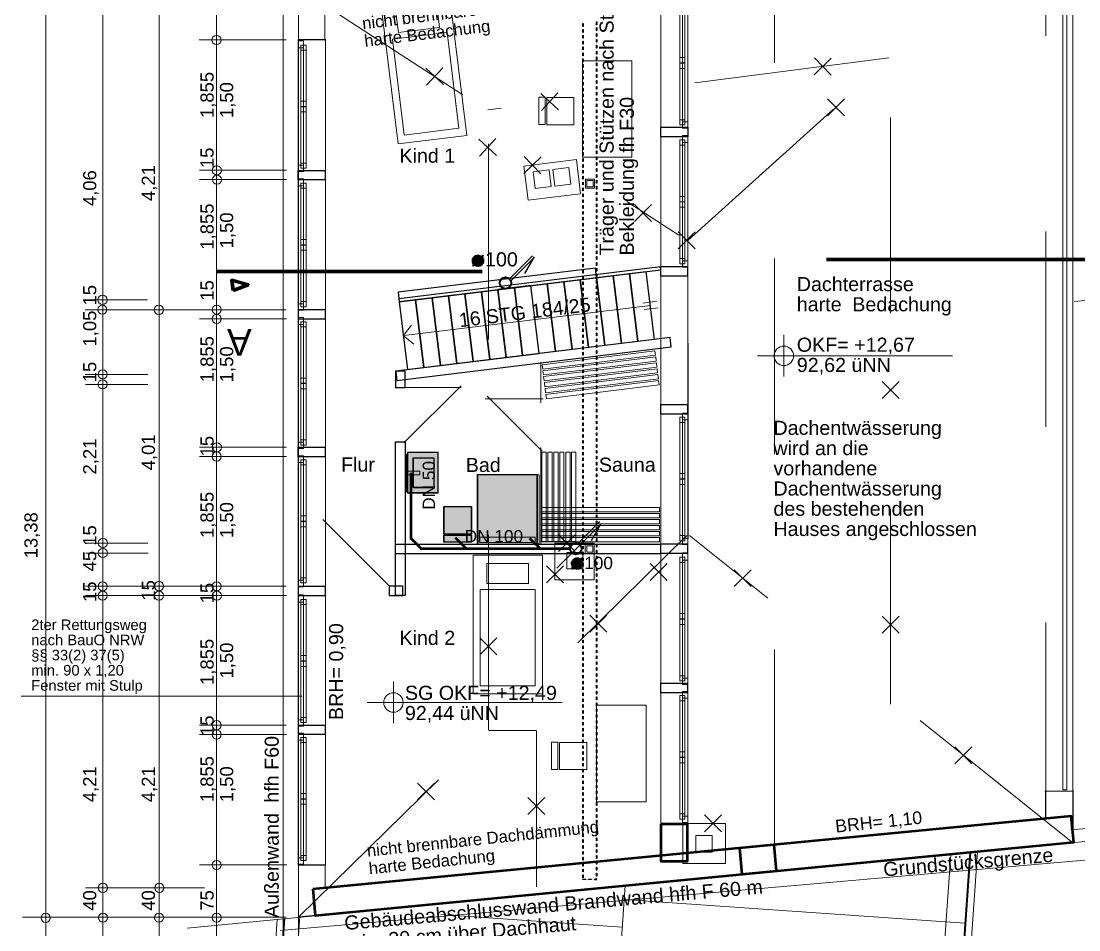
# Model space of a CAD drawing. Header units: millimetres. Extents: x 1501 to 41669, y -38 to 29710.
# Drawn here: x 1524 to 16783, y 6515 to 19618 of the extents above; entities that cross this region are included whole.
import ezdxf

# ---------------------------------------------------------------- set-up
doc = ezdxf.new("R2010")
doc.units = ezdxf.units.MM
doc.header["$LTSCALE"] = 50
for name, pattern in [('PDF_56-4_56-4_0-0_0-0', [112.8, 56.4, -56.4, 0, 0]), ('PDF_564-4_176-4_70-6_176-4', [987.8, 564.4, -176.4, 70.6, -176.4]), ('PDF_91-7_91-7_0-0_0-0', [183.4, 91.7, -91.7, 0, 0])]:
    doc.linetypes.add(name, pattern=pattern)
for name, color, linetype in [('00_Wand_Bestand', 7, 'Continuous'), ('03_Sanitaer', 5, 'Continuous'), ('05_Linien_stark', 7, 'Continuous'), ('06_Linien_fein', 3, 'Continuous'), ('07_Bemassung', 6, 'Continuous'), ('08_Schnittlinie', 1, 'Continuous'), ('10_Text', 7, 'Continuous')]:
    doc.layers.add(name, color=color, linetype=linetype)
doc.styles.add('PLAN', font='arial.ttf')

msp = doc.modelspace()

# ---------------------------------------------------------------- hatches: boundary and pattern name
at = {"layer": '00_Wand_Bestand'}
for points in [[(8194, 16233), (8177, 16215), (8186, 16202), (8192, 16190), (8195, 16177), (8196, 16162), (8196, 16152), (8194, 16143), (8191, 16134), (8187, 16125), (8181, 16117), (8175, 16109), (8169, 16102), (8162, 16097), (8155, 16092), (8148, 16089), (8140, 16086), (8132, 16084), (8123, 16082), (8115, 16082), (8101, 16083), (8089, 16086), (8076, 16092), (8062, 16101), (8045, 16084), (8035, 16094), (8052, 16111), (8043, 16125), (8037, 16138), (8034, 16150), (8033, 16164), (8034, 16173), (8035, 16182), (8037, 16191), (8041, 16199), (8045, 16207), (8051, 16214), (8057, 16221), (8064, 16228), (8072, 16233), (8079, 16237), (8087, 16241), (8096, 16243), (8105, 16245), (8114, 16245), (8128, 16244), (8141, 16241), (8153, 16235), (8167, 16226), (8184, 16243)], [(8157, 16216), (8145, 16223), (8134, 16228), (8125, 16230), (8114, 16231), (8106, 16231), (8099, 16229), (8092, 16227), (8085, 16224), (8079, 16221), (8073, 16216), (8067, 16211), (8061, 16204), (8056, 16197), (8052, 16189), (8049, 16181), (8048, 16173), (8047, 16164), (8048, 16152), (8050, 16142), (8055, 16132), (8062, 16121)], [(8167, 16206), (8072, 16111), (8081, 16106), (8089, 16101), (8098, 16098), (8106, 16097), (8115, 16096), (8124, 16097), (8132, 16098), (8140, 16101), (8148, 16105), (8155, 16110), (8162, 16116), (8167, 16122), (8172, 16128), (8176, 16134), (8178, 16141), (8180, 16148), (8182, 16155), (8182, 16163), (8181, 16174), (8179, 16184), (8174, 16194)], [(9625, 11867), (9608, 11849), (9617, 11836), (9623, 11824), (9626, 11811), (9627, 11796), (9627, 11786), (9625, 11777), (9622, 11768), (9618, 11759), (9612, 11751), (9606, 11743), (9600, 11736), (9593, 11731), (9586, 11726), (9579, 11723), (9571, 11720), (9563, 11718), (9554, 11716), (9546, 11716), (9532, 11717), (9520, 11720), (9507, 11726), (9493, 11735), (9476, 11718), (9466, 11728), (9483, 11745), (9474, 11759), (9468, 11772), (9465, 11784), (9464, 11798), (9465, 11807), (9466, 11816), (9468, 11825), (9472, 11833), (9476, 11841), (9482, 11848), (9488, 11855), (9495, 11862), (9503, 11867), (9510, 11871), (9518, 11875), (9527, 11877), (9536, 11879), (9545, 11879), (9559, 11878), (9572, 11875), (9584, 11869), (9598, 11860), (9615, 11877)], [(9588, 11850), (9576, 11857), (9565, 11862), (9556, 11864), (9545, 11865), (9537, 11865), (9530, 11863), (9523, 11861), (9516, 11859), (9510, 11855), (9504, 11850), (9498, 11845), (9492, 11838), (9487, 11831), (9483, 11823), (9480, 11815), (9479, 11807), (9478, 11798), (9479, 11786), (9481, 11777), (9486, 11766), (9493, 11755)], [(9598, 11840), (9503, 11745), (9512, 11740), (9520, 11735), (9529, 11732), (9537, 11731), (9546, 11730), (9555, 11731), (9563, 11732), (9571, 11735), (9579, 11739), (9586, 11744), (9593, 11750), (9598, 11756), (9603, 11762), (9607, 11768), (9609, 11775), (9611, 11782), (9613, 11789), (9613, 11797), (9612, 11808), (9610, 11818), (9605, 11828)]]:
    msp.add_hatch(color=7, dxfattribs=at).paths.add_polyline_path(points)
at = {"layer": '03_Sanitaer'}
for points in [[(7103, 13403), (7533, 13403), (7533, 12818), (7103, 12818)], [(7103, 13403), (7533, 13403), (7533, 12818), (7103, 12818)], [(7181, 13320), (7479, 13320), (7479, 12895), (7181, 12895)], [(7181, 13320), (7479, 13320), (7479, 12895), (7181, 12895)], [(8108, 13080), (8968, 13080), (8968, 12073), (8108, 12073)], [(7622, 12621), (8022, 12621), (8022, 12221), (7622, 12221)], [(7622, 12206), (8022, 12206), (8022, 12105), (7622, 12105)]]:
    msp.add_hatch(color=7, dxfattribs=at).paths.add_polyline_path(points)

# ---------------------------------------------------------------- linework, layer by layer
at = {"layer": '00_Wand_Bestand'}
for points in [[(8194, 16233), (8177, 16215), (8186, 16202), (8192, 16190), (8195, 16177), (8196, 16162), (8196, 16152), (8194, 16143), (8191, 16134), (8187, 16125), (8181, 16117), (8175, 16109), (8169, 16102), (8162, 16097), (8155, 16092), (8148, 16089), (8140, 16086), (8132, 16084), (8123, 16082), (8115, 16082), (8101, 16083), (8089, 16086), (8076, 16092), (8062, 16101), (8045, 16084), (8035, 16094), (8052, 16111), (8043, 16125), (8037, 16138), (8034, 16150), (8033, 16164), (8034, 16173), (8035, 16182), (8037, 16191), (8041, 16199), (8045, 16207), (8051, 16214), (8057, 16221), (8064, 16228), (8072, 16233), (8079, 16237), (8087, 16241), (8096, 16243), (8105, 16245), (8114, 16245), (8128, 16244), (8141, 16241), (8153, 16235), (8167, 16226), (8184, 16243)], [(8157, 16216), (8145, 16223), (8134, 16228), (8125, 16230), (8114, 16231), (8106, 16231), (8099, 16229), (8092, 16227), (8085, 16224), (8079, 16221), (8073, 16216), (8067, 16211), (8061, 16204), (8056, 16197), (8052, 16189), (8049, 16181), (8048, 16173), (8047, 16164), (8048, 16152), (8050, 16142), (8055, 16132), (8062, 16121)], [(8167, 16206), (8072, 16111), (8081, 16106), (8089, 16101), (8098, 16098), (8106, 16097), (8115, 16096), (8124, 16097), (8132, 16098), (8140, 16101), (8148, 16105), (8155, 16110), (8162, 16116), (8167, 16122), (8172, 16128), (8176, 16134), (8178, 16141), (8180, 16148), (8182, 16155), (8182, 16163), (8181, 16174), (8179, 16184), (8174, 16194)], [(9625, 11867), (9608, 11849), (9617, 11836), (9623, 11824), (9626, 11811), (9627, 11796), (9627, 11786), (9625, 11777), (9622, 11768), (9618, 11759), (9612, 11751), (9606, 11743), (9600, 11736), (9593, 11731), (9586, 11726), (9579, 11723), (9571, 11720), (9563, 11718), (9554, 11716), (9546, 11716), (9532, 11717), (9520, 11720), (9507, 11726), (9493, 11735), (9476, 11718), (9466, 11728), (9483, 11745), (9474, 11759), (9468, 11772), (9465, 11784), (9464, 11798), (9465, 11807), (9466, 11816), (9468, 11825), (9472, 11833), (9476, 11841), (9482, 11848), (9488, 11855), (9495, 11862), (9503, 11867), (9510, 11871), (9518, 11875), (9527, 11877), (9536, 11879), (9545, 11879), (9559, 11878), (9572, 11875), (9584, 11869), (9598, 11860), (9615, 11877)], [(9588, 11850), (9576, 11857), (9565, 11862), (9556, 11864), (9545, 11865), (9537, 11865), (9530, 11863), (9523, 11861), (9516, 11859), (9510, 11855), (9504, 11850), (9498, 11845), (9492, 11838), (9487, 11831), (9483, 11823), (9480, 11815), (9479, 11807), (9478, 11798), (9479, 11786), (9481, 11777), (9486, 11766), (9493, 11755)], [(9598, 11840), (9503, 11745), (9512, 11740), (9520, 11735), (9529, 11732), (9537, 11731), (9546, 11730), (9555, 11731), (9563, 11732), (9571, 11735), (9579, 11739), (9586, 11744), (9593, 11750), (9598, 11756), (9603, 11762), (9607, 11768), (9609, 11775), (9611, 11782), (9613, 11789), (9613, 11797), (9612, 11808), (9610, 11818), (9605, 11828)]]:
    msp.add_lwpolyline(points, close=True, dxfattribs=at)
at = {"layer": '03_Sanitaer'}
for points in [[(7103, 13403), (7533, 13403), (7533, 12818), (7103, 12818)], [(7103, 13403), (7533, 13403), (7533, 12818), (7103, 12818)], [(7181, 13320), (7479, 13320), (7479, 12895), (7181, 12895)], [(7181, 13320), (7479, 13320), (7479, 12895), (7181, 12895)], [(8108, 13080), (8968, 13080), (8968, 12073), (8108, 12073)], [(7622, 12621), (8022, 12621), (8022, 12221), (7622, 12221)], [(7622, 12206), (8022, 12206), (8022, 12105), (7622, 12105)]]:
    msp.add_lwpolyline(points, close=True, dxfattribs=at)
at = {"layer": '05_Linien_stark', "lineweight": 20}
for p, q in [((5907, 19776), (5907, 19341)), ((5517, 19351), (5916, 19351)), ((16291, 8516), (16707, 8516)), ((16300, 8110), (16300, 8525)), ((16699, 7773), (16699, 8524)), ((5517, 7449), (5918, 7449)), ((5908, 7455), (5908, 7106)), ((5524, 6700), (6039, 6750))]:
    msp.add_line(p, q, dxfattribs=at)
at = {"layer": '05_Linien_stark', "lineweight": 15}
for p, q in [((4094, 19347), (5346, 19347)), ((4099, 17468), (5353, 17468)), ((4099, 17334), (5353, 17334)), ((2448, 15599), (3347, 15599)), ((10693, 15579), (10491, 15554)), ((2446, 15457), (3345, 15457)), ((2451, 15454), (3350, 15454)), ((2451, 15454), (3350, 15454)), ((3260, 15456), (4159, 15456)), ((4095, 15457), (5349, 15457)), ((10715, 15485), (10514, 15461)), ((4096, 15325), (5350, 15325)), ((7036, 15080), (7154, 15234)), ((7036, 15083), (7188, 14962)), ((12527, 15093), (12527, 14493)), ((12147, 14793), (14958, 14793)), ((2449, 14525), (3349, 14525)), ((2453, 14380), (3352, 14380)), ((2453, 14380), (3352, 14380)), ((4098, 13473), (5353, 13473)), ((4096, 13341), (5350, 13341)), ((2453, 12092), (3353, 12092)), ((2457, 11947), (3356, 11947)), ((2457, 11947), (3356, 11947)), ((2450, 11469), (3350, 11469)), ((3262, 11469), (4161, 11469)), ((4095, 11470), (5349, 11470)), ((2453, 11335), (3353, 11335)), ((2453, 11335), (3353, 11335)), ((3265, 11335), (4164, 11335)), ((4098, 11335), (5352, 11335)), ((6896, 10094), (6896, 9494)), ((1524, 9885), (5579, 9885)), ((6516, 9794), (9327, 9794)), ((16665, 7958), (38270, 9849)), ((4095, 9466), (5349, 9466)), ((4097, 9332), (5351, 9332)), ((3920, 6541), (18185, 7914)), ((4096, 7451), (5355, 7451)), ((2453, 7121), (3352, 7121)), ((3268, 7121), (4167, 7121))]:
    msp.add_line(p, q, dxfattribs=at)
at = {"layer": '05_Linien_stark', "lineweight": 25}
for p, q in [((8597, 15883), (8925, 16212)), ((8788, 15979), (8928, 16222))]:
    msp.add_line(p, q, dxfattribs=at)
at = {"layer": '05_Linien_stark', "lineweight": 53}
for p, q in [((7151, 12144), (7151, 13104)), ((7144, 12163), (7305, 12002)), ((7787, 12171), (7948, 12011)), ((8859, 12165), (9019, 12005)), ((7282, 12014), (9448, 12014))]:
    msp.add_line(p, q, dxfattribs=at)
at = {"layer": '05_Linien_stark', "lineweight": 15}
for points in [[(16552, 20659), (16608, 20659), (16608, 8532), (16552, 8532)], [(8778, 17529), (8838, 17036), (9595, 17129), (9535, 17622)], [(8909, 17445), (8939, 17205), (9169, 17233), (9140, 17473)], [(9196, 17479), (9225, 17239), (9456, 17267), (9427, 17507)], [(9035, 13402), (9097, 13402), (9097, 12113), (9035, 12113)], [(9121, 13402), (9183, 13402), (9183, 12113), (9121, 12113)], [(9207, 13402), (9269, 13402), (9269, 12113), (9207, 12113)], [(9294, 13402), (9355, 13402), (9355, 12113), (9294, 12113)], [(9380, 13402), (9442, 13402), (9442, 12113), (9380, 12113)], [(9466, 13402), (9528, 13402), (9528, 12113), (9466, 12113)], [(11070, 8050), (11685, 8050), (11685, 7473), (11070, 7473)], [(11259, 7876), (11491, 7876), (11491, 7634), (11259, 7634)]]:
    msp.add_lwpolyline(points, close=True, dxfattribs=at)
at = {"layer": '05_Linien_stark', "lineweight": 20}
for points in [[(10751, 19976), (11140, 19976), (11140, 8051), (10751, 8051)], [(11026, 19903), (11101, 19903), (11101, 19015), (11026, 19015)], [(11065, 19965), (11140, 19965), (11140, 18165), (11065, 18165)], [(11065, 19865), (11140, 19865), (11140, 18073), (11065, 18073)], [(11026, 19829), (11101, 19829), (11101, 19092), (11026, 19092)], [(5521, 19335), (5596, 19335), (5596, 17540), (5521, 17540)], [(5521, 19235), (5596, 19235), (5596, 17448), (5521, 17448)], [(5522, 19356), (5914, 19356), (5914, 7453), (5522, 7453)], [(5561, 19274), (5636, 19274), (5636, 18388), (5561, 18388)], [(5561, 19200), (5636, 19200), (5636, 18464), (5561, 18464)], [(11026, 19012), (11101, 19012), (11101, 18123), (11026, 18123)], [(11026, 18936), (11101, 18936), (11101, 18197), (11026, 18197)], [(5561, 18385), (5636, 18385), (5636, 17498), (5561, 17498)], [(5561, 18309), (5636, 18309), (5636, 17572), (5561, 17572)], [(11026, 17906), (11101, 17906), (11101, 17015), (11026, 17015)], [(11065, 17968), (11140, 17968), (11140, 16161), (11065, 16161)], [(11065, 17868), (11140, 17868), (11140, 16069), (11065, 16069)], [(11026, 17832), (11101, 17832), (11101, 17092), (11026, 17092)], [(5521, 17344), (5596, 17344), (5596, 15541), (5521, 15541)], [(5521, 17243), (5596, 17243), (5596, 15449), (5521, 15449)], [(5561, 17282), (5636, 17282), (5636, 16393), (5561, 16393)], [(5561, 17208), (5636, 17208), (5636, 16469), (5561, 16469)], [(11026, 17012), (11101, 17012), (11101, 16119), (11026, 16119)], [(11026, 16936), (11101, 16936), (11101, 16194), (11026, 16194)], [(5561, 16390), (5636, 16390), (5636, 15500), (5561, 15500)], [(5561, 16314), (5636, 16314), (5636, 15574), (5561, 15574)], [(5521, 15344), (5596, 15344), (5596, 13548), (5521, 13548)], [(5561, 15282), (5636, 15282), (5636, 14396), (5561, 14396)], [(5521, 15244), (5596, 15244), (5596, 13456), (5521, 13456)], [(5561, 15208), (5636, 15208), (5636, 14472), (5561, 14472)], [(5561, 14393), (5636, 14393), (5636, 13506), (5561, 13506)], [(5561, 14317), (5636, 14317), (5636, 13580), (5561, 13580)], [(11026, 13906), (11101, 13906), (11101, 13018), (11026, 13018)], [(11065, 13964), (11140, 13964), (11140, 12165), (11065, 12165)], [(11026, 13832), (11101, 13832), (11101, 13095), (11026, 13095)], [(11065, 13868), (11140, 13868), (11140, 12070), (11065, 12070)], [(5521, 13350), (5596, 13350), (5596, 11556), (5521, 11556)], [(5561, 13293), (5636, 13293), (5636, 12406), (5561, 12406)], [(5521, 13254), (5596, 13254), (5596, 11461), (5521, 11461)], [(5561, 13219), (5636, 13219), (5636, 12483), (5561, 12483)], [(11026, 13015), (11101, 13015), (11101, 12126), (11026, 12126)], [(11026, 12939), (11101, 12939), (11101, 12200), (11026, 12200)], [(5561, 12403), (5636, 12403), (5636, 11517), (5561, 11517)], [(5561, 12328), (5636, 12328), (5636, 11591), (5561, 11591)], [(11065, 11953), (11140, 11953), (11140, 10146), (11065, 10146)], [(11026, 11887), (11101, 11887), (11101, 10998), (11026, 10998)], [(11026, 11813), (11101, 11813), (11101, 11075), (11026, 11075)], [(11065, 11848), (11140, 11848), (11140, 10053), (11065, 10053)], [(5521, 11344), (5596, 11344), (5596, 9542), (5521, 9542)], [(5521, 11240), (5596, 11240), (5596, 9450), (5521, 9450)], [(5561, 11278), (5636, 11278), (5636, 10392), (5561, 10392)], [(5561, 11204), (5636, 11204), (5636, 10469), (5561, 10469)], [(11026, 10995), (11101, 10995), (11101, 10106), (11026, 10106)], [(11026, 10920), (11101, 10920), (11101, 10180), (11026, 10180)], [(5561, 10389), (5636, 10389), (5636, 9503), (5561, 9503)], [(5561, 10314), (5636, 10314), (5636, 9577), (5561, 9577)], [(11065, 9954), (11140, 9954), (11140, 8154), (11065, 8154)], [(11026, 9892), (11101, 9892), (11101, 9004), (11026, 9004)], [(11026, 9818), (11101, 9818), (11101, 9081), (11026, 9081)], [(11065, 9854), (11140, 9854), (11140, 8062), (11065, 8062)], [(5521, 9351), (5596, 9351), (5596, 7555), (5521, 7555)], [(5521, 9251), (5596, 9251), (5596, 7463), (5521, 7463)], [(5561, 9289), (5636, 9289), (5636, 8403), (5561, 8403)], [(5561, 9215), (5636, 9215), (5636, 8480), (5561, 8480)], [(11026, 9001), (11101, 9001), (11101, 8112), (11026, 8112)], [(11026, 8925), (11101, 8925), (11101, 8186), (11026, 8186)], [(5561, 8400), (5636, 8400), (5636, 7513), (5561, 7513)], [(5561, 8325), (5636, 8325), (5636, 7587), (5561, 7587)]]:
    msp.add_lwpolyline(points, close=True, dxfattribs=at)
at = {"layer": '05_Linien_stark', "lineweight": 25}
for points in [[(10752, 18090), (11140, 18090), (11140, 17952), (10752, 17952)], [(5522, 17466), (5910, 17466), (5910, 17328), (5522, 17328)], [(10752, 16080), (11139, 16080), (11139, 15942), (10752, 15942)], [(9946, 14942), (9826, 15920), (10063, 15949), (10183, 14971)], [(10183, 14971), (10063, 15949), (10301, 15978), (10421, 15000)], [(10420, 15000), (10300, 15978), (10537, 16007), (10657, 15029)], [(8521, 14768), (8401, 15746), (8164, 15717), (8284, 14739)], [(8759, 14798), (8639, 15776), (8401, 15747), (8522, 14769)], [(8996, 14827), (8876, 15805), (8639, 15776), (8759, 14798)], [(8996, 14827), (8876, 15805), (9113, 15835), (9233, 14857)], [(9234, 14856), (9114, 15834), (9351, 15863), (9471, 14885)], [(7335, 14622), (7215, 15600), (6978, 15571), (7098, 14593)], [(7572, 14651), (7452, 15629), (7215, 15600), (7335, 14622)], [(7810, 14680), (7690, 15658), (7452, 15629), (7572, 14651)], [(8047, 14709), (7927, 15687), (7689, 15658), (7810, 14680)], [(8284, 14738), (8164, 15716), (7927, 15687), (8047, 14709)], [(5523, 15460), (5910, 15460), (5910, 15323), (5523, 15323)], [(10903, 14921), (10886, 15058), (6927, 14571), (6944, 14435)], [(7063, 14570), (6926, 14570), (6925, 14335), (7063, 14335)], [(10752, 14090), (11139, 14090), (11139, 13952), (10752, 13952)], [(5522, 13475), (5910, 13475), (5910, 13338), (5522, 13338)], [(6926, 13553), (7064, 13553), (7064, 11334), (6926, 11334)], [(6926, 12077), (10749, 12077), (10749, 11939), (6926, 11939)], [(10751, 12080), (11139, 12080), (11139, 11941), (10751, 11941)], [(5523, 11471), (5910, 11471), (5910, 11333), (5523, 11333)], [(7028, 11335), (7028, 11473), (6833, 11473), (6833, 11336)], [(10751, 10071), (11138, 10071), (11138, 9933), (10751, 9933)], [(5523, 9468), (5911, 9468), (5911, 9330), (5523, 9330)]]:
    msp.add_lwpolyline(points, close=True, dxfattribs=at)
at = {"layer": '05_Linien_stark', "lineweight": 211}
msp.add_lwpolyline([(4583, 15732), (4798, 15817), (4562, 15882)], close=True, dxfattribs=at)
at = {"layer": '05_Linien_stark', "lineweight": 18}
for points in [[(7097, 13405), (7538, 13405), (7538, 12814), (7097, 12814)], [(7097, 13405), (7538, 13405), (7538, 12814), (7097, 12814)], [(7185, 13321), (7476, 13321), (7476, 12890), (7185, 12890)], [(7185, 13321), (7476, 13321), (7476, 12890), (7185, 12890)], [(7097, 13128), (7276, 13128), (7276, 13077), (7097, 13077)], [(7097, 13128), (7276, 13128), (7276, 13077), (7097, 13077)], [(8112, 13076), (8964, 13076), (8964, 12077), (8112, 12077)], [(7626, 12617), (8017, 12617), (8017, 12225), (7626, 12225)], [(7626, 12201), (8017, 12201), (8017, 12109), (7626, 12109)]]:
    msp.add_lwpolyline(points, close=True, dxfattribs=at)
at = {"layer": '05_Linien_stark', "lineweight": 50}
for points in [[(5730, 7099), (5766, 6724), (16709, 7778), (16673, 8153)], [(10756, 8044), (11133, 8044), (11133, 7502), (10756, 7502)], [(12422, 7366), (12386, 7740), (11887, 7692), (11923, 7318)]]:
    msp.add_lwpolyline(points, close=True, dxfattribs=at)
at = {"layer": '05_Linien_stark', "lineweight": 35}
for centre in [(8511, 15843), (9526, 12011)]:
    msp.add_circle(centre, 82.8, dxfattribs=at)
at = {"layer": '05_Linien_stark', "lineweight": 18}
for centre in [(12527, 14792), (6895, 9793)]:
    msp.add_circle(centre, 140, dxfattribs=at)
at = {"layer": '06_Linien_fein', "linetype": 'PDF_56-4_56-4_0-0_0-0', "lineweight": 9}
for p, q in [((11148, 16460), (16700, 21459)), ((16306, 8127), (16306, 20665)), ((12392, 7736), (12392, 20564)), ((14068, 9767), (14068, 19102)), ((8266, 9390), (8266, 18307)), ((11146, 12155), (11146, 16589)), ((16696, 7771), (11166, 12201)), ((8277, 9389), (8951, 9389)), ((8959, 7135), (8959, 9390))]:
    msp.add_line(p, q, dxfattribs=at)
at = {"layer": '06_Linien_fein', "lineweight": 9}
for p, q in [((16694, 7790), (16694, 21086)), ((5303, 6519), (5303, 20416)), ((11064, 19089), (11064, 19832)), ((5598, 18462), (5598, 19203)), ((11064, 18194), (11064, 18938)), ((5598, 17569), (5598, 18311)), ((11064, 17089), (11064, 17835)), ((5598, 16467), (5598, 17211)), ((11064, 16190), (11064, 16938)), ((16721, 15578), (29635, 16708)), ((5598, 15570), (5598, 16316)), ((5598, 14470), (5598, 15211)), ((9019, 14113), (9019, 14702)), ((7047, 13536), (7871, 14361)), ((5598, 13577), (5598, 14320)), ((7871, 14334), (6919, 14334)), ((8249, 14210), (9040, 13419)), ((9053, 14173), (8217, 14173)), ((11064, 13092), (11064, 13835)), ((9020, 13472), (9020, 12076)), ((5598, 12481), (5598, 13221)), ((11064, 12197), (11064, 12941)), ((5878, 12430), (6838, 11471)), ((5598, 11587), (5598, 12330)), ((11064, 11073), (11064, 11816)), ((5598, 10467), (5598, 11207)), ((11064, 10177), (11064, 10922)), ((5598, 9573), (5598, 10316)), ((11064, 9079), (11064, 9821)), ((5598, 8478), (5598, 9218)), ((11064, 8183), (11064, 8927)), ((5598, 7584), (5598, 8327)), ((14916, 3412), (15211, 7633)), ((14928, 3384), (15225, 7632)), ((15021, 3356), (15320, 7638)), ((5261, 6506), (17026, 7535)), ((14632, 3295), (14934, 7607)), ((9734, -38), (10237, 7155)), ((10225, 6953), (15136, 6610)), ((7579, 6738), (10192, 6555)), ((4749, -11), (5216, 6663)), ((4847, 3), (5314, 6680)), ((4863, 3), (5330, 6683)), ((5074, -15), (5544, 6709))]:
    msp.add_line(p, q, dxfattribs=at)
at = {"layer": '06_Linien_fein', "lineweight": 5}
for p, q in [((12964, 18845), (13212, 19085)), ((12964, 18845), (13212, 19085)), ((13208, 18840), (12968, 19089)), ((13208, 18840), (12968, 19089)), ((7615, 18703), (7363, 18939)), ((7615, 18703), (7363, 18939)), ((7371, 18695), (7607, 18947)), ((7371, 18695), (7607, 18947)), ((9275, 18338), (9023, 18574)), ((9275, 18338), (9023, 18574)), ((9031, 18330), (9267, 18583)), ((9031, 18330), (9267, 18583)), ((13159, 18255), (13403, 18499)), ((13403, 18255), (13159, 18499)), ((13159, 18255), (13403, 18499)), ((13403, 18255), (13159, 18499)), ((8381, 17681), (8128, 17917)), ((8381, 17681), (8128, 17917)), ((8137, 17673), (8372, 17925)), ((8137, 17673), (8372, 17925)), ((8778, 17421), (9027, 17661)), ((8778, 17421), (9027, 17661)), ((9023, 17417), (8783, 17665)), ((9023, 17417), (8783, 17665)), ((10374, 16731), (10618, 16976)), ((10618, 16731), (10374, 16976)), ((10374, 16731), (10618, 16976)), ((10618, 16731), (10374, 16976)), ((11002, 16334), (11246, 16579)), ((11246, 16334), (11002, 16579)), ((11002, 16334), (11246, 16579)), ((11246, 16334), (11002, 16579)), ((13946, 14178), (14190, 14422)), ((14190, 14178), (13946, 14422)), ((13946, 14178), (14190, 14422)), ((14190, 14178), (13946, 14422)), ((9274, 11969), (9518, 12213)), ((9274, 11969), (9518, 12213)), ((9103, 11517), (9347, 11762)), ((9347, 11517), (9103, 11762)), ((9103, 11517), (9347, 11762)), ((9347, 11517), (9103, 11762)), ((10600, 11552), (10844, 11797)), ((10844, 11552), (10600, 11797)), ((10600, 11552), (10844, 11797)), ((10844, 11552), (10600, 11797)), ((11811, 11464), (12055, 11708)), ((12055, 11464), (11811, 11708)), ((11811, 11464), (12055, 11708)), ((12055, 11464), (11811, 11708)), ((9972, 10807), (9728, 11051)), ((9972, 10807), (9728, 11051)), ((13946, 10794), (14191, 11038)), ((14191, 10794), (13946, 11038)), ((13946, 10794), (14191, 11038)), ((14191, 10794), (13946, 11038)), ((8142, 10482), (8386, 10726)), ((8386, 10482), (8142, 10726)), ((8142, 10482), (8386, 10726)), ((8386, 10482), (8142, 10726)), ((14996, 8909), (15240, 9153)), ((15240, 8909), (14996, 9153)), ((14996, 8909), (15240, 9153)), ((15240, 8909), (14996, 9153)), ((7242, 8388), (7487, 8632)), ((7487, 8388), (7242, 8632)), ((7242, 8388), (7487, 8632)), ((8832, 8180), (9077, 8424)), ((9077, 8180), (8832, 8424)), ((8832, 8180), (9077, 8424)), ((9077, 8180), (8832, 8424)), ((11383, 7929), (11627, 8173)), ((11627, 7929), (11383, 8173)), ((11383, 7929), (11627, 8173)), ((11627, 7929), (11383, 8173))]:
    msp.add_line(p, q, dxfattribs=at)
at = {"layer": '06_Linien_fein', "lineweight": 9}
for points in [[(6961, 17849), (7954, 17971), (7710, 19956), (6718, 19834)], [(6966, 19454), (7561, 19527), (7526, 19816), (6930, 19743)], [(7051, 17976), (7838, 18073), (7669, 19454), (6882, 19357)], [(7081, 13376), (7097, 13376), (7097, 12833), (7081, 12833)], [(8967, 13078), (8998, 13078), (8998, 12081), (8967, 12081)], [(8143, 12176), (8938, 12176), (8938, 12102), (8143, 12102)], [(8043, 11916), (9043, 11916), (9043, 9916), (8043, 9916)], [(8243, 11799), (8843, 11799), (8843, 11508), (8243, 11508)], [(8148, 11423), (8941, 11423), (8941, 10032), (8148, 10032)]]:
    msp.add_lwpolyline(points, close=True, dxfattribs=at)
at = {"layer": '06_Linien_fein', "lineweight": 5}
for points in [[(8991, 18522), (9083, 18522), (9083, 18129), (8991, 18129)], [(9106, 18519), (9499, 18519), (9499, 18125), (9106, 18125)], [(9175, 9222), (9266, 9222), (9266, 8829), (9175, 8829)], [(9289, 9218), (9683, 9218), (9683, 8825), (9289, 8825)]]:
    msp.add_lwpolyline(points, close=True, dxfattribs=at)
at = {"layer": '07_Bemassung', "lineweight": 15}
for p, q in [((5523, 2481), (5523, 29710)), ((1878, 6346), (1878, 20392)), ((2702, 6348), (2702, 20397)), ((3515, 6343), (3515, 20394)), ((4344, 6343), (4344, 20393)), ((7046, 15084), (10603, 15520)), ((1542, 6698), (5345, 6698))]:
    msp.add_line(p, q, dxfattribs=at)
at = {"layer": '07_Bemassung', "linetype": 'PDF_56-4_56-4_0-0_0-0', "lineweight": 9}
for p, q in [((5530, 20092), (11011, 16532)), ((14041, 19090), (8258, 18339)), ((5532, 6700), (11129, 12200))]:
    msp.add_line(p, q, dxfattribs=at)
at = {"layer": '07_Bemassung', "lineweight": 25}
for p, q in [((9250, 11730), (9890, 12370)), ((9751, 12129), (9892, 12372))]:
    msp.add_line(p, q, dxfattribs=at)
at = {"layer": '07_Bemassung', "lineweight": 5}
for p, q in [((9518, 11969), (9274, 12213)), ((9518, 11969), (9274, 12213)), ((9728, 10807), (9972, 11051)), ((9728, 10807), (9972, 11051))]:
    msp.add_line(p, q, dxfattribs=at)
at = {"layer": '07_Bemassung'}
for points in [[(9627, 19584), (9634, 19584), (9634, 19542), (9627, 19542)], [(9823, 19610), (9830, 19610), (9830, 19567), (9823, 19567)], [(9627, 19500), (9634, 19500), (9634, 19457), (9627, 19457)], [(9627, 19415), (9634, 19415), (9634, 19373), (9627, 19373)], [(9823, 19525), (9830, 19525), (9830, 19483), (9823, 19483)], [(9823, 19440), (9830, 19440), (9830, 19398), (9823, 19398)], [(9627, 19330), (9634, 19330), (9634, 19288), (9627, 19288)], [(9627, 19246), (9634, 19246), (9634, 19203), (9627, 19203)], [(9823, 19356), (9830, 19356), (9830, 19313), (9823, 19313)], [(9823, 19271), (9830, 19271), (9830, 19229), (9823, 19229)], [(9627, 19161), (9634, 19161), (9634, 19119), (9627, 19119)], [(9627, 19076), (9634, 19076), (9634, 19034), (9627, 19034)], [(9823, 19186), (9830, 19186), (9830, 19144), (9823, 19144)], [(9823, 19102), (9830, 19102), (9830, 19059), (9823, 19059)], [(9627, 18992), (9634, 18992), (9634, 18949), (9627, 18949)], [(9823, 19017), (9830, 19017), (9830, 18975), (9823, 18975)], [(9823, 18932), (9830, 18932), (9830, 18890), (9823, 18890)], [(9627, 18907), (9634, 18907), (9634, 18865), (9627, 18865)], [(9627, 18822), (9634, 18822), (9634, 18780), (9627, 18780)], [(9823, 18848), (9830, 18848), (9830, 18805), (9823, 18805)], [(9627, 18738), (9634, 18738), (9634, 18695), (9627, 18695)], [(9627, 18653), (9634, 18653), (9634, 18611), (9627, 18611)], [(9823, 18763), (9830, 18763), (9830, 18721), (9823, 18721)], [(9823, 18678), (9830, 18678), (9830, 18636), (9823, 18636)], [(9627, 18568), (9634, 18568), (9634, 18526), (9627, 18526)], [(9627, 18484), (9634, 18484), (9634, 18441), (9627, 18441)], [(9823, 18594), (9830, 18594), (9830, 18551), (9823, 18551)], [(9823, 18509), (9830, 18509), (9830, 18467), (9823, 18467)], [(9627, 18399), (9634, 18399), (9634, 18357), (9627, 18357)], [(9627, 18314), (9634, 18314), (9634, 18272), (9627, 18272)], [(9823, 18424), (9830, 18424), (9830, 18382), (9823, 18382)], [(9823, 18340), (9830, 18340), (9830, 18297), (9823, 18297)], [(9627, 18230), (9634, 18230), (9634, 18187), (9627, 18187)], [(9823, 18255), (9830, 18255), (9830, 18213), (9823, 18213)], [(9823, 18170), (9830, 18170), (9830, 18128), (9823, 18128)], [(9627, 18145), (9634, 18145), (9634, 18103), (9627, 18103)], [(9627, 18060), (9634, 18060), (9634, 18018), (9627, 18018)], [(9823, 18086), (9830, 18086), (9830, 18043), (9823, 18043)], [(9627, 17976), (9634, 17976), (9634, 17933), (9627, 17933)], [(9627, 17891), (9634, 17891), (9634, 17849), (9627, 17849)], [(9823, 18001), (9830, 18001), (9830, 17959), (9823, 17959)], [(9823, 17916), (9830, 17916), (9830, 17874), (9823, 17874)], [(9627, 17806), (9634, 17806), (9634, 17764), (9627, 17764)], [(9627, 17722), (9634, 17722), (9634, 17679), (9627, 17679)], [(9823, 17832), (9830, 17832), (9830, 17789), (9823, 17789)], [(9823, 17747), (9830, 17747), (9830, 17705), (9823, 17705)], [(9627, 17637), (9634, 17637), (9634, 17595), (9627, 17595)], [(9627, 17552), (9634, 17552), (9634, 17510), (9627, 17510)], [(9823, 17662), (9830, 17662), (9830, 17620), (9823, 17620)], [(9823, 17578), (9830, 17578), (9830, 17535), (9823, 17535)], [(9627, 17468), (9634, 17468), (9634, 17425), (9627, 17425)], [(9823, 17493), (9830, 17493), (9830, 17451), (9823, 17451)], [(9823, 17408), (9830, 17408), (9830, 17366), (9823, 17366)], [(9627, 17383), (9634, 17383), (9634, 17341), (9627, 17341)], [(9627, 17298), (9634, 17298), (9634, 17256), (9627, 17256)], [(9823, 17324), (9830, 17324), (9830, 17281), (9823, 17281)], [(9627, 17214), (9634, 17214), (9634, 17171), (9627, 17171)], [(9627, 17129), (9634, 17129), (9634, 17087), (9627, 17087)], [(9823, 17239), (9830, 17239), (9830, 17197), (9823, 17197)], [(9823, 17154), (9830, 17154), (9830, 17112), (9823, 17112)], [(9627, 17044), (9634, 17044), (9634, 17002), (9627, 17002)], [(9627, 16960), (9634, 16960), (9634, 16917), (9627, 16917)], [(9823, 17070), (9830, 17070), (9830, 17027), (9823, 17027)], [(9823, 16985), (9830, 16985), (9830, 16943), (9823, 16943)], [(9627, 16875), (9634, 16875), (9634, 16833), (9627, 16833)], [(9627, 16790), (9634, 16790), (9634, 16748), (9627, 16748)], [(9823, 16900), (9830, 16900), (9830, 16858), (9823, 16858)], [(9823, 16816), (9830, 16816), (9830, 16773), (9823, 16773)], [(9627, 16706), (9634, 16706), (9634, 16663), (9627, 16663)], [(9823, 16731), (9830, 16731), (9830, 16689), (9823, 16689)], [(9823, 16646), (9830, 16646), (9830, 16604), (9823, 16604)], [(9627, 16621), (9634, 16621), (9634, 16579), (9627, 16579)], [(9627, 16536), (9634, 16536), (9634, 16494), (9627, 16494)], [(9823, 16562), (9830, 16562), (9830, 16519), (9823, 16519)], [(9627, 16452), (9634, 16452), (9634, 16409), (9627, 16409)], [(9627, 16367), (9634, 16367), (9634, 16325), (9627, 16325)], [(9823, 16477), (9830, 16477), (9830, 16435), (9823, 16435)], [(9823, 16392), (9830, 16392), (9830, 16350), (9823, 16350)], [(9627, 16282), (9634, 16282), (9634, 16240), (9627, 16240)], [(9627, 16198), (9634, 16198), (9634, 16155), (9627, 16155)], [(9823, 16308), (9830, 16308), (9830, 16265), (9823, 16265)], [(9823, 16223), (9830, 16223), (9830, 16181), (9823, 16181)], [(9627, 16113), (9634, 16113), (9634, 16071), (9627, 16071)], [(9627, 16028), (9634, 16028), (9634, 15986), (9627, 15986)], [(9823, 16138), (9830, 16138), (9830, 16096), (9823, 16096)], [(9823, 16054), (9830, 16054), (9830, 16011), (9823, 16011)], [(9627, 15944), (9634, 15944), (9634, 15901), (9627, 15901)], [(9823, 15969), (9830, 15969), (9830, 15927), (9823, 15927)], [(9823, 15884), (9830, 15884), (9830, 15842), (9823, 15842)], [(9627, 15859), (9634, 15859), (9634, 15817), (9627, 15817)], [(9627, 15774), (9634, 15774), (9634, 15732), (9627, 15732)], [(9823, 15800), (9830, 15800), (9830, 15757), (9823, 15757)], [(9627, 15690), (9634, 15690), (9634, 15647), (9627, 15647)], [(9627, 15605), (9634, 15605), (9634, 15563), (9627, 15563)], [(9823, 15715), (9830, 15715), (9830, 15673), (9823, 15673)], [(9823, 15630), (9830, 15630), (9830, 15588), (9823, 15588)], [(9627, 15520), (9634, 15520), (9634, 15478), (9627, 15478)], [(9627, 15436), (9634, 15436), (9634, 15393), (9627, 15393)], [(9823, 15546), (9830, 15546), (9830, 15503), (9823, 15503)], [(9823, 15461), (9830, 15461), (9830, 15419), (9823, 15419)], [(9627, 15351), (9634, 15351), (9634, 15309), (9627, 15309)], [(9627, 15266), (9634, 15266), (9634, 15224), (9627, 15224)], [(9823, 15376), (9830, 15376), (9830, 15334), (9823, 15334)], [(9823, 15292), (9830, 15292), (9830, 15249), (9823, 15249)], [(9627, 15182), (9634, 15182), (9634, 15139), (9627, 15139)], [(9823, 15207), (9830, 15207), (9830, 15165), (9823, 15165)], [(9823, 15122), (9830, 15122), (9830, 15080), (9823, 15080)], [(9627, 15097), (9634, 15097), (9634, 15055), (9627, 15055)], [(9627, 15012), (9634, 15012), (9634, 14970), (9627, 14970)], [(9823, 15038), (9830, 15038), (9830, 14995), (9823, 14995)], [(9627, 14928), (9634, 14928), (9634, 14885), (9627, 14885)], [(9627, 14843), (9634, 14843), (9634, 14801), (9627, 14801)], [(9823, 14953), (9830, 14953), (9830, 14911), (9823, 14911)], [(9823, 14868), (9830, 14868), (9830, 14826), (9823, 14826)], [(9627, 14758), (9634, 14758), (9634, 14716), (9627, 14716)], [(9627, 14674), (9634, 14674), (9634, 14631), (9627, 14631)], [(9823, 14784), (9830, 14784), (9830, 14741), (9823, 14741)], [(9823, 14699), (9830, 14699), (9830, 14657), (9823, 14657)], [(9627, 14589), (9634, 14589), (9634, 14547), (9627, 14547)], [(9627, 14504), (9634, 14504), (9634, 14462), (9627, 14462)], [(9823, 14614), (9830, 14614), (9830, 14572), (9823, 14572)], [(9823, 14530), (9830, 14530), (9830, 14487), (9823, 14487)], [(9627, 14420), (9634, 14420), (9634, 14377), (9627, 14377)], [(9823, 14445), (9830, 14445), (9830, 14403), (9823, 14403)], [(9823, 14360), (9830, 14360), (9830, 14318), (9823, 14318)], [(9627, 14335), (9634, 14335), (9634, 14293), (9627, 14293)], [(9627, 14250), (9634, 14250), (9634, 14208), (9627, 14208)], [(9823, 14276), (9830, 14276), (9830, 14233), (9823, 14233)], [(9627, 14166), (9634, 14166), (9634, 14123), (9627, 14123)], [(9627, 14081), (9634, 14081), (9634, 14039), (9627, 14039)], [(9823, 14191), (9830, 14191), (9830, 14149), (9823, 14149)], [(9823, 14106), (9830, 14106), (9830, 14064), (9823, 14064)], [(9627, 13996), (9634, 13996), (9634, 13954), (9627, 13954)], [(9627, 13912), (9634, 13912), (9634, 13869), (9627, 13869)], [(9823, 14022), (9830, 14022), (9830, 13979), (9823, 13979)], [(9823, 13937), (9830, 13937), (9830, 13895), (9823, 13895)], [(9627, 13827), (9634, 13827), (9634, 13785), (9627, 13785)], [(9627, 13742), (9634, 13742), (9634, 13700), (9627, 13700)], [(9823, 13852), (9830, 13852), (9830, 13810), (9823, 13810)], [(9823, 13768), (9830, 13768), (9830, 13725), (9823, 13725)], [(9627, 13658), (9634, 13658), (9634, 13615), (9627, 13615)], [(9823, 13683), (9830, 13683), (9830, 13641), (9823, 13641)], [(9823, 13598), (9830, 13598), (9830, 13556), (9823, 13556)], [(9627, 13573), (9634, 13573), (9634, 13531), (9627, 13531)], [(9627, 13488), (9634, 13488), (9634, 13446), (9627, 13446)], [(9823, 13514), (9830, 13514), (9830, 13471), (9823, 13471)], [(9823, 13429), (9830, 13429), (9830, 13387), (9823, 13387)], [(9627, 13404), (9634, 13404), (9634, 13361), (9627, 13361)], [(9627, 13319), (9634, 13319), (9634, 13277), (9627, 13277)], [(9823, 13344), (9830, 13344), (9830, 13302), (9823, 13302)], [(9627, 13234), (9634, 13234), (9634, 13192), (9627, 13192)], [(9627, 13150), (9634, 13150), (9634, 13107), (9627, 13107)], [(9823, 13260), (9830, 13260), (9830, 13217), (9823, 13217)], [(9823, 13175), (9830, 13175), (9830, 13133), (9823, 13133)], [(9627, 13065), (9634, 13065), (9634, 13023), (9627, 13023)], [(9627, 12980), (9634, 12980), (9634, 12938), (9627, 12938)], [(9823, 13090), (9830, 13090), (9830, 13048), (9823, 13048)], [(9823, 13006), (9830, 13006), (9830, 12963), (9823, 12963)], [(9627, 12896), (9634, 12896), (9634, 12853), (9627, 12853)], [(9823, 12921), (9830, 12921), (9830, 12879), (9823, 12879)], [(9823, 12836), (9830, 12836), (9830, 12794), (9823, 12794)], [(9627, 12811), (9634, 12811), (9634, 12769), (9627, 12769)], [(9627, 12726), (9634, 12726), (9634, 12684), (9627, 12684)], [(9823, 12752), (9830, 12752), (9830, 12709), (9823, 12709)], [(9823, 12667), (9830, 12667), (9830, 12625), (9823, 12625)], [(9627, 12642), (9634, 12642), (9634, 12599), (9627, 12599)], [(9627, 12557), (9634, 12557), (9634, 12515), (9627, 12515)], [(9823, 12582), (9830, 12582), (9830, 12540), (9823, 12540)], [(9627, 12472), (9634, 12472), (9634, 12430), (9627, 12430)], [(9627, 12388), (9634, 12388), (9634, 12345), (9627, 12345)], [(9823, 12498), (9830, 12498), (9830, 12455), (9823, 12455)], [(9823, 12413), (9830, 12413), (9830, 12371), (9823, 12371)], [(9627, 12303), (9634, 12303), (9634, 12261), (9627, 12261)], [(9627, 12218), (9634, 12218), (9634, 12176), (9627, 12176)], [(9823, 12328), (9830, 12328), (9830, 12286), (9823, 12286)], [(9823, 12244), (9830, 12244), (9830, 12201), (9823, 12201)], [(9627, 12134), (9634, 12134), (9634, 12091), (9627, 12091)], [(9823, 12159), (9830, 12159), (9830, 12117), (9823, 12117)], [(9823, 12074), (9830, 12074), (9830, 12032), (9823, 12032)], [(9627, 12049), (9634, 12049), (9634, 12007), (9627, 12007)], [(9627, 11964), (9634, 11964), (9634, 11922), (9627, 11922)], [(9823, 11990), (9830, 11990), (9830, 11947), (9823, 11947)], [(9823, 11905), (9830, 11905), (9830, 11863), (9823, 11863)], [(9627, 11880), (9634, 11880), (9634, 11837), (9627, 11837)], [(9627, 11795), (9634, 11795), (9634, 11753), (9627, 11753)], [(9823, 11820), (9830, 11820), (9830, 11778), (9823, 11778)], [(9627, 11710), (9634, 11710), (9634, 11668), (9627, 11668)], [(9627, 11626), (9634, 11626), (9634, 11583), (9627, 11583)], [(9823, 11736), (9830, 11736), (9830, 11693), (9823, 11693)], [(9823, 11651), (9830, 11651), (9830, 11609), (9823, 11609)], [(9627, 11541), (9634, 11541), (9634, 11499), (9627, 11499)], [(9627, 11456), (9634, 11456), (9634, 11414), (9627, 11414)], [(9823, 11566), (9830, 11566), (9830, 11524), (9823, 11524)], [(9823, 11482), (9830, 11482), (9830, 11439), (9823, 11439)], [(9627, 11372), (9634, 11372), (9634, 11329), (9627, 11329)], [(9823, 11397), (9830, 11397), (9830, 11355), (9823, 11355)], [(9823, 11312), (9830, 11312), (9830, 11270), (9823, 11270)], [(9627, 11287), (9634, 11287), (9634, 11245), (9627, 11245)], [(9627, 11202), (9634, 11202), (9634, 11160), (9627, 11160)], [(9823, 11228), (9830, 11228), (9830, 11185), (9823, 11185)], [(9823, 11143), (9830, 11143), (9830, 11101), (9823, 11101)], [(9627, 11118), (9634, 11118), (9634, 11075), (9627, 11075)], [(9627, 11033), (9634, 11033), (9634, 10991), (9627, 10991)], [(9823, 11058), (9830, 11058), (9830, 11016), (9823, 11016)], [(9627, 10948), (9634, 10948), (9634, 10906), (9627, 10906)], [(9627, 10864), (9634, 10864), (9634, 10821), (9627, 10821)], [(9823, 10974), (9830, 10974), (9830, 10931), (9823, 10931)], [(9823, 10889), (9830, 10889), (9830, 10847), (9823, 10847)], [(9627, 10779), (9634, 10779), (9634, 10737), (9627, 10737)], [(9627, 10694), (9634, 10694), (9634, 10652), (9627, 10652)], [(9823, 10804), (9830, 10804), (9830, 10762), (9823, 10762)], [(9823, 10720), (9830, 10720), (9830, 10677), (9823, 10677)], [(9627, 10610), (9634, 10610), (9634, 10567), (9627, 10567)], [(9823, 10635), (9830, 10635), (9830, 10593), (9823, 10593)], [(9823, 10550), (9830, 10550), (9830, 10508), (9823, 10508)], [(9627, 10525), (9634, 10525), (9634, 10483), (9627, 10483)], [(9627, 10440), (9634, 10440), (9634, 10398), (9627, 10398)], [(9823, 10466), (9830, 10466), (9830, 10423), (9823, 10423)], [(9823, 10381), (9830, 10381), (9830, 10339), (9823, 10339)], [(9627, 10356), (9634, 10356), (9634, 10313), (9627, 10313)], [(9627, 10271), (9634, 10271), (9634, 10229), (9627, 10229)], [(9823, 10296), (9830, 10296), (9830, 10254), (9823, 10254)], [(9627, 10186), (9634, 10186), (9634, 10144), (9627, 10144)], [(9627, 10102), (9634, 10102), (9634, 10059), (9627, 10059)], [(9823, 10212), (9830, 10212), (9830, 10169), (9823, 10169)], [(9823, 10127), (9830, 10127), (9830, 10085), (9823, 10085)], [(9627, 10017), (9634, 10017), (9634, 9975), (9627, 9975)], [(9627, 9932), (9634, 9932), (9634, 9890), (9627, 9890)], [(9823, 10042), (9830, 10042), (9830, 10000), (9823, 10000)], [(9823, 9958), (9830, 9958), (9830, 9915), (9823, 9915)], [(9627, 9848), (9634, 9848), (9634, 9805), (9627, 9805)], [(9823, 9873), (9830, 9873), (9830, 9831), (9823, 9831)], [(9823, 9788), (9830, 9788), (9830, 9746), (9823, 9746)], [(9627, 9763), (9634, 9763), (9634, 9721), (9627, 9721)], [(9627, 9678), (9634, 9678), (9634, 9636), (9627, 9636)], [(9823, 9704), (9830, 9704), (9830, 9661), (9823, 9661)], [(9823, 9619), (9830, 9619), (9830, 9577), (9823, 9577)], [(9627, 9594), (9634, 9594), (9634, 9551), (9627, 9551)], [(9627, 9509), (9634, 9509), (9634, 9467), (9627, 9467)], [(9823, 9534), (9830, 9534), (9830, 9492), (9823, 9492)], [(9627, 9424), (9634, 9424), (9634, 9382), (9627, 9382)], [(9627, 9340), (9634, 9340), (9634, 9297), (9627, 9297)], [(9823, 9450), (9830, 9450), (9830, 9407), (9823, 9407)], [(9823, 9365), (9830, 9365), (9830, 9323), (9823, 9323)], [(9627, 9255), (9634, 9255), (9634, 9213), (9627, 9213)], [(9627, 9170), (9634, 9170), (9634, 9128), (9627, 9128)], [(9823, 9280), (9830, 9280), (9830, 9238), (9823, 9238)], [(9823, 9196), (9830, 9196), (9830, 9153), (9823, 9153)], [(9627, 9086), (9634, 9086), (9634, 9043), (9627, 9043)], [(9823, 9111), (9830, 9111), (9830, 9069), (9823, 9069)], [(9823, 9026), (9830, 9026), (9830, 8984), (9823, 8984)], [(9627, 9001), (9634, 9001), (9634, 8959), (9627, 8959)], [(9627, 8916), (9634, 8916), (9634, 8874), (9627, 8874)], [(9823, 8942), (9830, 8942), (9830, 8899), (9823, 8899)], [(9823, 8857), (9830, 8857), (9830, 8815), (9823, 8815)], [(9627, 8832), (9634, 8832), (9634, 8789), (9627, 8789)], [(9627, 8747), (9634, 8747), (9634, 8705), (9627, 8705)], [(9823, 8772), (9830, 8772), (9830, 8730), (9823, 8730)], [(9627, 8662), (9634, 8662), (9634, 8620), (9627, 8620)], [(9627, 8578), (9634, 8578), (9634, 8535), (9627, 8535)], [(9823, 8688), (9830, 8688), (9830, 8645), (9823, 8645)], [(9823, 8603), (9830, 8603), (9830, 8561), (9823, 8561)], [(9627, 8493), (9634, 8493), (9634, 8451), (9627, 8451)], [(9627, 8408), (9634, 8408), (9634, 8366), (9627, 8366)], [(9823, 8518), (9830, 8518), (9830, 8476), (9823, 8476)], [(9823, 8434), (9830, 8434), (9830, 8391), (9823, 8391)], [(9627, 8324), (9634, 8324), (9634, 8281), (9627, 8281)], [(9823, 8349), (9830, 8349), (9830, 8307), (9823, 8307)], [(9823, 8264), (9830, 8264), (9830, 8222), (9823, 8222)], [(9627, 8239), (9634, 8239), (9634, 8197), (9627, 8197)], [(9627, 8154), (9634, 8154), (9634, 8112), (9627, 8112)], [(9823, 8180), (9830, 8180), (9830, 8137), (9823, 8137)], [(9823, 8095), (9830, 8095), (9830, 8053), (9823, 8053)], [(9627, 8070), (9634, 8070), (9634, 8027), (9627, 8027)], [(9627, 7985), (9634, 7985), (9634, 7943), (9627, 7943)], [(9823, 8010), (9830, 8010), (9830, 7968), (9823, 7968)], [(9627, 7900), (9634, 7900), (9634, 7858), (9627, 7858)], [(9627, 7816), (9634, 7816), (9634, 7773), (9627, 7773)], [(9823, 7926), (9830, 7926), (9830, 7883), (9823, 7883)], [(9823, 7841), (9830, 7841), (9830, 7799), (9823, 7799)], [(9627, 7731), (9634, 7731), (9634, 7689), (9627, 7689)], [(9627, 7646), (9634, 7646), (9634, 7604), (9627, 7604)], [(9823, 7756), (9830, 7756), (9830, 7714), (9823, 7714)], [(9823, 7672), (9830, 7672), (9830, 7629), (9823, 7629)], [(9627, 7562), (9634, 7562), (9634, 7519), (9627, 7519)], [(9823, 7587), (9830, 7587), (9830, 7545), (9823, 7545)], [(9823, 7502), (9830, 7502), (9830, 7460), (9823, 7460)], [(9627, 7477), (9634, 7477), (9634, 7435), (9627, 7435)], [(9627, 7392), (9634, 7392), (9634, 7350), (9627, 7350)], [(9823, 7418), (9830, 7418), (9830, 7375), (9823, 7375)], [(9823, 7333), (9830, 7333), (9830, 7291), (9823, 7291)], [(9627, 7308), (9634, 7308), (9634, 7265), (9627, 7265)], [(9627, 7247), (9669, 7247), (9669, 7240), (9627, 7240)], [(9711, 7247), (9754, 7247), (9754, 7240), (9711, 7240)], [(9830, 7240), (9830, 7248), (9823, 7248), (9823, 7247), (9796, 7247), (9796, 7240)]]:
    msp.add_lwpolyline(points, close=True, dxfattribs=at)
at = {"layer": '07_Bemassung', "lineweight": 5}
for points in [[(9621, 19047), (10336, 19047), (10336, 17656), (9621, 17656)], [(9826, 9754), (10542, 9754), (10542, 8363), (9826, 8363)]]:
    msp.add_lwpolyline(points, close=True, dxfattribs=at)
at = {"layer": '07_Bemassung', "lineweight": 20}
for points in [[(9667, 17340), (9796, 17340), (9796, 17211), (9667, 17211)], [(9687, 17320), (9776, 17320), (9776, 17231), (9687, 17231)], [(9663, 12073), (9792, 12073), (9792, 11943), (9663, 11943)], [(9683, 12053), (9772, 12053), (9772, 11963), (9683, 11963)]]:
    msp.add_lwpolyline(points, close=True, dxfattribs=at)
at = {"layer": '07_Bemassung', "lineweight": 25}
for points in [[(9825, 15920), (9809, 16058), (6961, 15708), (6978, 15571)], [(10753, 16034), (10748, 16075), (6973, 15612), (6978, 15571)], [(9472, 14884), (9351, 15862), (9589, 15892), (9709, 14914)], [(9709, 14913), (9589, 15891), (9826, 15920), (9946, 14942)]]:
    msp.add_lwpolyline(points, close=True, dxfattribs=at)
at = {"layer": '07_Bemassung', "lineweight": 15}
for points in [[(10675, 14802), (10667, 14863), (9041, 14664), (9048, 14602)], [(10685, 14716), (10678, 14778), (9051, 14578), (9059, 14517)], [(10696, 14631), (10688, 14692), (9062, 14493), (9069, 14431)], [(10706, 14545), (10699, 14607), (9072, 14407), (9080, 14346)], [(10717, 14460), (10709, 14521), (9083, 14321), (9090, 14260)], [(10727, 14374), (10720, 14436), (9093, 14236), (9101, 14174)], [(9035, 12605), (10731, 12605), (10731, 12543), (9035, 12543)], [(9035, 12518), (10731, 12518), (10731, 12457), (9035, 12457)], [(9035, 12432), (10731, 12432), (10731, 12370), (9035, 12370)], [(9035, 12346), (10731, 12346), (10731, 12284), (9035, 12284)], [(9035, 12260), (10731, 12260), (10731, 12198), (9035, 12198)], [(9035, 12174), (10731, 12174), (10731, 12112), (9035, 12112)], [(9225, 12093), (9791, 12093), (9791, 11560), (9225, 11560)], [(9396, 11956), (9628, 11956), (9628, 11723), (9396, 11723)]]:
    msp.add_lwpolyline(points, close=True, dxfattribs=at)
at = {"layer": '07_Bemassung', "lineweight": 18}
for centre, radius in [((4342, 19346), 65.8), ((4347, 17467), 65.8), ((4348, 17333), 65.8), ((2697, 15599), 66.2), ((2696, 15457), 66.2), ((3510, 15456), 66.2), ((4344, 15457), 65.8), ((4344, 15325), 65.8), ((2699, 14525), 66.2), ((2698, 14381), 65.8), ((4347, 13473), 65.8), ((4345, 13341), 65.8), ((2703, 12092), 66.2), ((2702, 11948), 65.8), ((2700, 11469), 66.2), ((3514, 11471), 65.8), ((4343, 11469), 65.8), ((2699, 11335), 65.8), ((3513, 11335), 65.8), ((4347, 11335), 65.8), ((4343, 9466), 65.8), ((4345, 9331), 65.8), ((4345, 7451), 65.8), ((2702, 7121), 65.8), ((3517, 7121), 65.8), ((1876, 6688), 65.8), ((2706, 6689), 65.8), ((3514, 6690), 65.8), ((4345, 6690), 65.8)]:
    msp.add_circle(centre, radius, dxfattribs=at)
at = {"layer": '08_Schnittlinie', "linetype": 'PDF_91-7_91-7_0-0_0-0', "lineweight": 25}
for p, q in [((8574, 15907), (8903, 16236)), ((9545, 12076), (9874, 12405))]:
    msp.add_line(p, q, dxfattribs=at)
at = {"layer": '08_Schnittlinie', "linetype": 'PDF_564-4_176-4_70-6_176-4', "lineweight": 70}
for p, q in [((19832, 16180), (13144, 16180)), ((4350, 16008), (8173, 16008))]:
    msp.add_line(p, q, dxfattribs=at)

# ---------------------------------------------------------------- texts
at = {"layer": '07_Bemassung', "style": 'PLAN'}
for s, p in [('1,855', (4301, 18221)), ('1,50', (4583, 18221)), ('15', (4301, 17499)), ('4,06', (2608, 16951)), ('4,21', (3454, 17024)), ('1,855', (4301, 16323)), ('1,50', (4583, 16342)), ('15', (4301, 15587)), ('1,855', (4301, 14411)), ('1,50', (4583, 14411)), ('15', (2608, 14411)), ('2,21', (2608, 13081)), ('4,01', (3454, 13141)), ('15', (4301, 13341)), ('1,855', (4301, 12165)), ('1,50', (4583, 12165)), ('13,38', (1761, 11871)), ('15', (2608, 11242)), ('15', (3454, 11262)), ('15', (4301, 11223)), ('1,855', (4301, 10046)), ('1,50', (4583, 10139)), ('15', (4301, 9311)), ('1,855', (4301, 8355)), ('4,21', (2608, 8355)), ('4,21', (3454, 8355)), ('1,50', (4583, 8355)), ('40', (2608, 6791)), ('40', (3454, 6791)), ('75', (4301, 6791))]:
    msp.add_text(s, height=190.5, rotation=90, dxfattribs=at).set_placement(p)
for height, p in [(203.2, (8216, 16082)), (177.8, (9647, 11716))]:
    msp.add_text('100', height=height, dxfattribs=at).set_placement(p)
at = {"layer": '10_Text', "style": 'PLAN'}
for s, height, rotation, p in [('Träger und Stützen nach Statik', 203.2, 90, (10072, 16238)), ('nicht brennbare Dachdämmung', 171.92, 7, (6454, 19500)), ('harte Bedachung', 171.92, 7, (6485, 19247)), ('Bekleidung fh F30', 203.2, 90, (10364, 16238)), ('1,05 15', 190.5, 90, (2608, 14926)), ('16 STG 184/25', 201.58, 7, (7853, 15204)), ('A', 381, 180, (4850, 15177)), ('DN 50', 177.8, 90, (7494, 12572)), ('45 15', 190.5, 90, (2608, 11683)), ('BRH= 0,90', 203.2, 90, (6169, 9540)), ('hfh F60', 203.2, 90, (5240, 8348)), ('Außenwand', 203.2, 90, (5240, 6685)), ('BRH= 1,10', 183.3, 6, (13278, 7916)), ('nicht brennbare Dachdämmung', 171.92, 6, (6521, 7569)), ('harte Bedachung', 171.92, 6, (6548, 7315)), ('Grundstücksgrenze', 203.2, 5, (13970, 7283)), ('Gebäudeabschlusswand Brandwand hfh F 60 m', 203.2, 5, (6195, 6511)), ('min. 30 cm über Dachhaut', 203.2, 5, (6220, 6221))]:
    msp.add_text(s, height=height, rotation=rotation, dxfattribs=at).set_placement(p)
for s, height, p in [('Kind 1', 203.2, (6981, 17577)), ('Dachterrasse', 203.2, (12714, 15725)), ('harte', 203.2, (12714, 15434)), ('Bedachung', 203.2, (13514, 15434)), ('OKF= +12,67', 203.2, (12714, 14851)), ('92,62 üNN', 203.2, (12714, 14559)), ('Dachentwässerung', 203.2, (12377, 13652)), ('wird an die', 203.2, (12377, 13360)), ('Flur', 203.2, (6139, 13123)), ('Bad', 203.2, (7938, 13117)), ('Sauna', 203.2, (9858, 13121)), ('vorhandene', 203.2, (12377, 13069)), ('Dachentwässerung', 203.2, (12377, 12777)), ('des bestehenden', 203.2, (12377, 12486)), ('Hauses angeschlossen', 203.2, (12377, 12194)), ('DN 100', 177.8, (7923, 12102)), ('2ter Rettungsweg', 152.4, (1669, 10838)), ('Kind 2', 203.2, (6981, 10624)), ('nach BauO NRW', 152.4, (1669, 10619)), ('§§ 33(2) 37(5)', 152.4, (1669, 10401)), ('min. 90 x 1,20', 152.4, (1669, 10182)), ('Fenster mit Stulp', 152.4, (1669, 9963)), ('SG OKF= +12,49', 203.2, (7060, 9831)), ('92,44 üNN', 203.2, (7060, 9540))]:
    msp.add_text(s, height=height, dxfattribs=at).set_placement(p)

doc.saveas('drawing.dxf')
